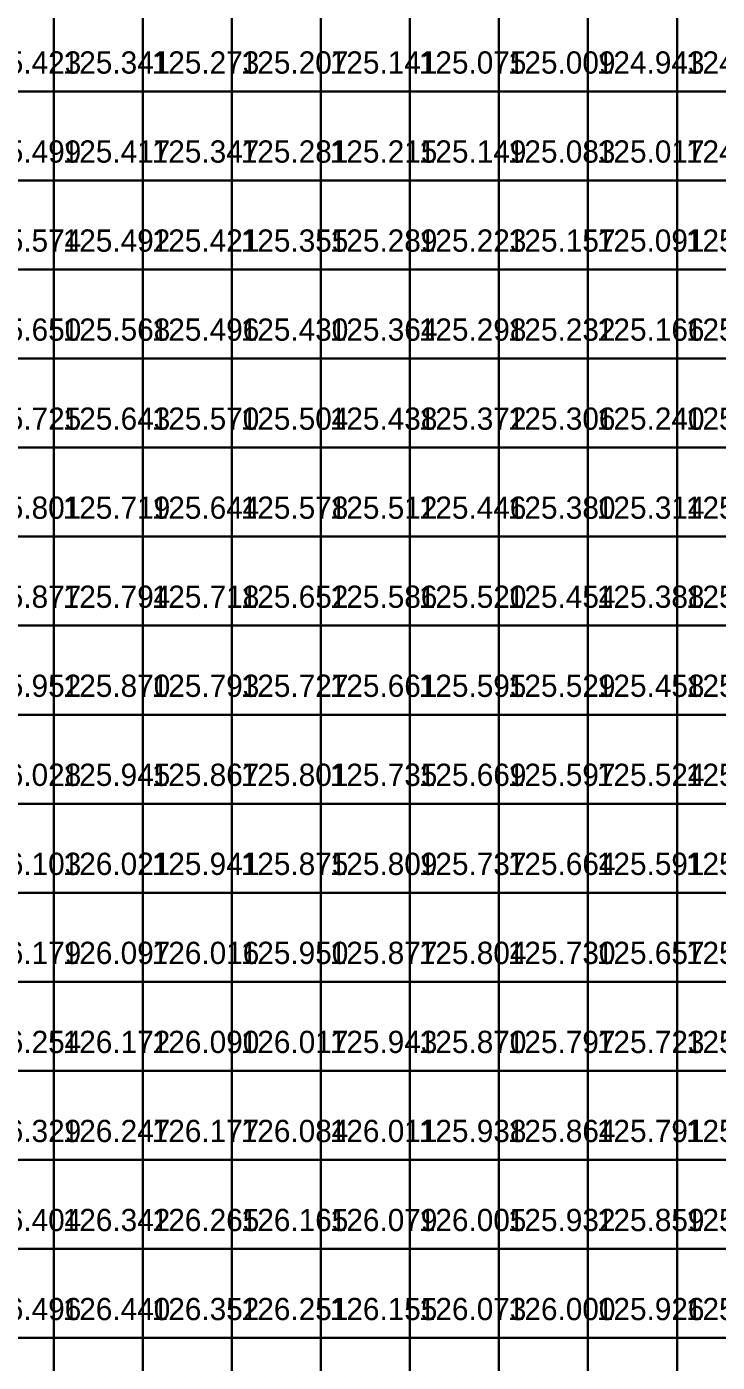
# Model space of a CAD drawing. Header units: metres. Extents: x 287857 to 287978, y 62957 to 63018.
# Drawn here: x 287932.62 to 287940.38, y 62987.56 to 63002.56 of the extents above; entities that cross this region are included whole.
import ezdxf

# ---------------------------------------------------------------- set-up
doc = ezdxf.new("R2010")
doc.units = ezdxf.units.M
for name, color, linetype, true_color in [('SURVEY-INTERP', 7, 'Continuous', 0x94a3b8), ('SURVEY-LEVEL-TXT', 7, 'Continuous', 0x4ade80), ('SURVEY-REAL', 7, 'Continuous', 0x4ade80)]:
    doc.layers.add(name, color=color, linetype=linetype, true_color=true_color)

msp = doc.modelspace()

# ---------------------------------------------------------------- linework, layer by layer
at = {"layer": 'SURVEY-INTERP'}
for points in [[(287931.925, 63001.831, 125.423), (287932.925, 63001.831, 125.423), (287932.925, 63002.831, 125.423), (287931.925, 63002.831, 125.423), (287931.925, 63001.831, 125.423)], [(287932.925, 63001.831, 125.341), (287933.925, 63001.831, 125.341), (287933.925, 63002.831, 125.341), (287932.925, 63002.831, 125.341), (287932.925, 63001.831, 125.341)], [(287933.925, 63001.831, 125.273), (287934.925, 63001.831, 125.273), (287934.925, 63002.831, 125.273), (287933.925, 63002.831, 125.273), (287933.925, 63001.831, 125.273)], [(287934.925, 63001.831, 125.207), (287935.925, 63001.831, 125.207), (287935.925, 63002.831, 125.207), (287934.925, 63002.831, 125.207), (287934.925, 63001.831, 125.207)], [(287935.925, 63001.831, 125.141), (287936.925, 63001.831, 125.141), (287936.925, 63002.831, 125.141), (287935.925, 63002.831, 125.141), (287935.925, 63001.831, 125.141)], [(287936.925, 63001.831, 125.075), (287937.925, 63001.831, 125.075), (287937.925, 63002.831, 125.075), (287936.925, 63002.831, 125.075), (287936.925, 63001.831, 125.075)], [(287937.925, 63001.831, 125.009), (287938.925, 63001.831, 125.009), (287938.925, 63002.831, 125.009), (287937.925, 63002.831, 125.009), (287937.925, 63001.831, 125.009)], [(287938.925, 63001.831, 124.943), (287939.925, 63001.831, 124.943), (287939.925, 63002.831, 124.943), (287938.925, 63002.831, 124.943), (287938.925, 63001.831, 124.943)], [(287939.925, 63001.831, 124.877), (287940.925, 63001.831, 124.877), (287940.925, 63002.831, 124.877), (287939.925, 63002.831, 124.877), (287939.925, 63001.831, 124.877)], [(287931.925, 63000.831, 125.499), (287932.925, 63000.831, 125.499), (287932.925, 63001.831, 125.499), (287931.925, 63001.831, 125.499), (287931.925, 63000.831, 125.499)], [(287932.925, 63000.831, 125.417), (287933.925, 63000.831, 125.417), (287933.925, 63001.831, 125.417), (287932.925, 63001.831, 125.417), (287932.925, 63000.831, 125.417)], [(287933.925, 63000.831, 125.347), (287934.925, 63000.831, 125.347), (287934.925, 63001.831, 125.347), (287933.925, 63001.831, 125.347), (287933.925, 63000.831, 125.347)], [(287934.925, 63000.831, 125.281), (287935.925, 63000.831, 125.281), (287935.925, 63001.831, 125.281), (287934.925, 63001.831, 125.281), (287934.925, 63000.831, 125.281)], [(287935.925, 63000.831, 125.215), (287936.925, 63000.831, 125.215), (287936.925, 63001.831, 125.215), (287935.925, 63001.831, 125.215), (287935.925, 63000.831, 125.215)], [(287936.925, 63000.831, 125.149), (287937.925, 63000.831, 125.149), (287937.925, 63001.831, 125.149), (287936.925, 63001.831, 125.149), (287936.925, 63000.831, 125.149)], [(287937.925, 63000.831, 125.083), (287938.925, 63000.831, 125.083), (287938.925, 63001.831, 125.083), (287937.925, 63001.831, 125.083), (287937.925, 63000.831, 125.083)], [(287938.925, 63000.831, 125.017), (287939.925, 63000.831, 125.017), (287939.925, 63001.831, 125.017), (287938.925, 63001.831, 125.017), (287938.925, 63000.831, 125.017)], [(287939.925, 63000.831, 124.951), (287940.925, 63000.831, 124.951), (287940.925, 63001.831, 124.951), (287939.925, 63001.831, 124.951), (287939.925, 63000.831, 124.951)], [(287931.925, 62999.831, 125.574), (287932.925, 62999.831, 125.574), (287932.925, 63000.831, 125.574), (287931.925, 63000.831, 125.574), (287931.925, 62999.831, 125.574)], [(287932.925, 62999.831, 125.492), (287933.925, 62999.831, 125.492), (287933.925, 63000.831, 125.492), (287932.925, 63000.831, 125.492), (287932.925, 62999.831, 125.492)], [(287933.925, 62999.831, 125.421), (287934.925, 62999.831, 125.421), (287934.925, 63000.831, 125.421), (287933.925, 63000.831, 125.421), (287933.925, 62999.831, 125.421)], [(287934.925, 62999.831, 125.355), (287935.925, 62999.831, 125.355), (287935.925, 63000.831, 125.355), (287934.925, 63000.831, 125.355), (287934.925, 62999.831, 125.355)], [(287935.925, 62999.831, 125.289), (287936.925, 62999.831, 125.289), (287936.925, 63000.831, 125.289), (287935.925, 63000.831, 125.289), (287935.925, 62999.831, 125.289)], [(287936.925, 62999.831, 125.223), (287937.925, 62999.831, 125.223), (287937.925, 63000.831, 125.223), (287936.925, 63000.831, 125.223), (287936.925, 62999.831, 125.223)], [(287937.925, 62999.831, 125.157), (287938.925, 62999.831, 125.157), (287938.925, 63000.831, 125.157), (287937.925, 63000.831, 125.157), (287937.925, 62999.831, 125.157)], [(287938.925, 62999.831, 125.091), (287939.925, 62999.831, 125.091), (287939.925, 63000.831, 125.091), (287938.925, 63000.831, 125.091), (287938.925, 62999.831, 125.091)], [(287939.925, 62999.831, 125.025), (287940.925, 62999.831, 125.025), (287940.925, 63000.831, 125.025), (287939.925, 63000.831, 125.025), (287939.925, 62999.831, 125.025)], [(287931.925, 62998.831, 125.65), (287932.925, 62998.831, 125.65), (287932.925, 62999.831, 125.65), (287931.925, 62999.831, 125.65), (287931.925, 62998.831, 125.65)], [(287932.925, 62998.831, 125.568), (287933.925, 62998.831, 125.568), (287933.925, 62999.831, 125.568), (287932.925, 62999.831, 125.568), (287932.925, 62998.831, 125.568)], [(287933.925, 62998.831, 125.496), (287934.925, 62998.831, 125.496), (287934.925, 62999.831, 125.496), (287933.925, 62999.831, 125.496), (287933.925, 62998.831, 125.496)], [(287934.925, 62998.831, 125.43), (287935.925, 62998.831, 125.43), (287935.925, 62999.831, 125.43), (287934.925, 62999.831, 125.43), (287934.925, 62998.831, 125.43)], [(287935.925, 62998.831, 125.364), (287936.925, 62998.831, 125.364), (287936.925, 62999.831, 125.364), (287935.925, 62999.831, 125.364), (287935.925, 62998.831, 125.364)], [(287936.925, 62998.831, 125.298), (287937.925, 62998.831, 125.298), (287937.925, 62999.831, 125.298), (287936.925, 62999.831, 125.298), (287936.925, 62998.831, 125.298)], [(287937.925, 62998.831, 125.232), (287938.925, 62998.831, 125.232), (287938.925, 62999.831, 125.232), (287937.925, 62999.831, 125.232), (287937.925, 62998.831, 125.232)], [(287938.925, 62998.831, 125.166), (287939.925, 62998.831, 125.166), (287939.925, 62999.831, 125.166), (287938.925, 62999.831, 125.166), (287938.925, 62998.831, 125.166)], [(287939.925, 62998.831, 125.1), (287940.925, 62998.831, 125.1), (287940.925, 62999.831, 125.1), (287939.925, 62999.831, 125.1), (287939.925, 62998.831, 125.1)], [(287931.925, 62997.831, 125.725), (287932.925, 62997.831, 125.725), (287932.925, 62998.831, 125.725), (287931.925, 62998.831, 125.725), (287931.925, 62997.831, 125.725)], [(287932.925, 62997.831, 125.643), (287933.925, 62997.831, 125.643), (287933.925, 62998.831, 125.643), (287932.925, 62998.831, 125.643), (287932.925, 62997.831, 125.643)], [(287933.925, 62997.831, 125.57), (287934.925, 62997.831, 125.57), (287934.925, 62998.831, 125.57), (287933.925, 62998.831, 125.57), (287933.925, 62997.831, 125.57)], [(287934.925, 62997.831, 125.504), (287935.925, 62997.831, 125.504), (287935.925, 62998.831, 125.504), (287934.925, 62998.831, 125.504), (287934.925, 62997.831, 125.504)], [(287935.925, 62997.831, 125.438), (287936.925, 62997.831, 125.438), (287936.925, 62998.831, 125.438), (287935.925, 62998.831, 125.438), (287935.925, 62997.831, 125.438)], [(287936.925, 62997.831, 125.372), (287937.925, 62997.831, 125.372), (287937.925, 62998.831, 125.372), (287936.925, 62998.831, 125.372), (287936.925, 62997.831, 125.372)], [(287937.925, 62997.831, 125.306), (287938.925, 62997.831, 125.306), (287938.925, 62998.831, 125.306), (287937.925, 62998.831, 125.306), (287937.925, 62997.831, 125.306)], [(287938.925, 62997.831, 125.24), (287939.925, 62997.831, 125.24), (287939.925, 62998.831, 125.24), (287938.925, 62998.831, 125.24), (287938.925, 62997.831, 125.24)], [(287939.925, 62997.831, 125.174), (287940.925, 62997.831, 125.174), (287940.925, 62998.831, 125.174), (287939.925, 62998.831, 125.174), (287939.925, 62997.831, 125.174)], [(287931.925, 62996.831, 125.801), (287932.925, 62996.831, 125.801), (287932.925, 62997.831, 125.801), (287931.925, 62997.831, 125.801), (287931.925, 62996.831, 125.801)], [(287932.925, 62996.831, 125.719), (287933.925, 62996.831, 125.719), (287933.925, 62997.831, 125.719), (287932.925, 62997.831, 125.719), (287932.925, 62996.831, 125.719)], [(287933.925, 62996.831, 125.644), (287934.925, 62996.831, 125.644), (287934.925, 62997.831, 125.644), (287933.925, 62997.831, 125.644), (287933.925, 62996.831, 125.644)], [(287934.925, 62996.831, 125.578), (287935.925, 62996.831, 125.578), (287935.925, 62997.831, 125.578), (287934.925, 62997.831, 125.578), (287934.925, 62996.831, 125.578)], [(287935.925, 62996.831, 125.512), (287936.925, 62996.831, 125.512), (287936.925, 62997.831, 125.512), (287935.925, 62997.831, 125.512), (287935.925, 62996.831, 125.512)], [(287936.925, 62996.831, 125.446), (287937.925, 62996.831, 125.446), (287937.925, 62997.831, 125.446), (287936.925, 62997.831, 125.446), (287936.925, 62996.831, 125.446)], [(287937.925, 62996.831, 125.38), (287938.925, 62996.831, 125.38), (287938.925, 62997.831, 125.38), (287937.925, 62997.831, 125.38), (287937.925, 62996.831, 125.38)], [(287938.925, 62996.831, 125.314), (287939.925, 62996.831, 125.314), (287939.925, 62997.831, 125.314), (287938.925, 62997.831, 125.314), (287938.925, 62996.831, 125.314)], [(287939.925, 62996.831, 125.248), (287940.925, 62996.831, 125.248), (287940.925, 62997.831, 125.248), (287939.925, 62997.831, 125.248), (287939.925, 62996.831, 125.248)], [(287931.925, 62995.831, 125.877), (287932.925, 62995.831, 125.877), (287932.925, 62996.831, 125.877), (287931.925, 62996.831, 125.877), (287931.925, 62995.831, 125.877)], [(287932.925, 62995.831, 125.794), (287933.925, 62995.831, 125.794), (287933.925, 62996.831, 125.794), (287932.925, 62996.831, 125.794), (287932.925, 62995.831, 125.794)], [(287933.925, 62995.831, 125.718), (287934.925, 62995.831, 125.718), (287934.925, 62996.831, 125.718), (287933.925, 62996.831, 125.718), (287933.925, 62995.831, 125.718)], [(287934.925, 62995.831, 125.652), (287935.925, 62995.831, 125.652), (287935.925, 62996.831, 125.652), (287934.925, 62996.831, 125.652), (287934.925, 62995.831, 125.652)], [(287935.925, 62995.831, 125.586), (287936.925, 62995.831, 125.586), (287936.925, 62996.831, 125.586), (287935.925, 62996.831, 125.586), (287935.925, 62995.831, 125.586)], [(287936.925, 62995.831, 125.52), (287937.925, 62995.831, 125.52), (287937.925, 62996.831, 125.52), (287936.925, 62996.831, 125.52), (287936.925, 62995.831, 125.52)], [(287937.925, 62995.831, 125.454), (287938.925, 62995.831, 125.454), (287938.925, 62996.831, 125.454), (287937.925, 62996.831, 125.454), (287937.925, 62995.831, 125.454)], [(287938.925, 62995.831, 125.388), (287939.925, 62995.831, 125.388), (287939.925, 62996.831, 125.388), (287938.925, 62996.831, 125.388), (287938.925, 62995.831, 125.388)], [(287939.925, 62995.831, 125.318), (287940.925, 62995.831, 125.318), (287940.925, 62996.831, 125.318), (287939.925, 62996.831, 125.318), (287939.925, 62995.831, 125.318)], [(287931.925, 62994.831, 125.952), (287932.925, 62994.831, 125.952), (287932.925, 62995.831, 125.952), (287931.925, 62995.831, 125.952), (287931.925, 62994.831, 125.952)], [(287932.925, 62994.831, 125.87), (287933.925, 62994.831, 125.87), (287933.925, 62995.831, 125.87), (287932.925, 62995.831, 125.87), (287932.925, 62994.831, 125.87)], [(287933.925, 62994.831, 125.793), (287934.925, 62994.831, 125.793), (287934.925, 62995.831, 125.793), (287933.925, 62995.831, 125.793), (287933.925, 62994.831, 125.793)], [(287934.925, 62994.831, 125.727), (287935.925, 62994.831, 125.727), (287935.925, 62995.831, 125.727), (287934.925, 62995.831, 125.727), (287934.925, 62994.831, 125.727)], [(287935.925, 62994.831, 125.661), (287936.925, 62994.831, 125.661), (287936.925, 62995.831, 125.661), (287935.925, 62995.831, 125.661), (287935.925, 62994.831, 125.661)], [(287936.925, 62994.831, 125.595), (287937.925, 62994.831, 125.595), (287937.925, 62995.831, 125.595), (287936.925, 62995.831, 125.595), (287936.925, 62994.831, 125.595)], [(287937.925, 62994.831, 125.529), (287938.925, 62994.831, 125.529), (287938.925, 62995.831, 125.529), (287937.925, 62995.831, 125.529), (287937.925, 62994.831, 125.529)], [(287938.925, 62994.831, 125.458), (287939.925, 62994.831, 125.458), (287939.925, 62995.831, 125.458), (287938.925, 62995.831, 125.458), (287938.925, 62994.831, 125.458)], [(287939.925, 62994.831, 125.384), (287940.925, 62994.831, 125.384), (287940.925, 62995.831, 125.384), (287939.925, 62995.831, 125.384), (287939.925, 62994.831, 125.384)], [(287931.925, 62993.831, 126.028), (287932.925, 62993.831, 126.028), (287932.925, 62994.831, 126.028), (287931.925, 62994.831, 126.028), (287931.925, 62993.831, 126.028)], [(287932.925, 62993.831, 125.945), (287933.925, 62993.831, 125.945), (287933.925, 62994.831, 125.945), (287932.925, 62994.831, 125.945), (287932.925, 62993.831, 125.945)], [(287933.925, 62993.831, 125.867), (287934.925, 62993.831, 125.867), (287934.925, 62994.831, 125.867), (287933.925, 62994.831, 125.867), (287933.925, 62993.831, 125.867)], [(287934.925, 62993.831, 125.801), (287935.925, 62993.831, 125.801), (287935.925, 62994.831, 125.801), (287934.925, 62994.831, 125.801), (287934.925, 62993.831, 125.801)], [(287935.925, 62993.831, 125.735), (287936.925, 62993.831, 125.735), (287936.925, 62994.831, 125.735), (287935.925, 62994.831, 125.735), (287935.925, 62993.831, 125.735)], [(287936.925, 62993.831, 125.669), (287937.925, 62993.831, 125.669), (287937.925, 62994.831, 125.669), (287936.925, 62994.831, 125.669), (287936.925, 62993.831, 125.669)], [(287937.925, 62993.831, 125.597), (287938.925, 62993.831, 125.597), (287938.925, 62994.831, 125.597), (287937.925, 62994.831, 125.597), (287937.925, 62993.831, 125.597)], [(287938.925, 62993.831, 125.524), (287939.925, 62993.831, 125.524), (287939.925, 62994.831, 125.524), (287938.925, 62994.831, 125.524), (287938.925, 62993.831, 125.524)], [(287939.925, 62993.831, 125.451), (287940.925, 62993.831, 125.451), (287940.925, 62994.831, 125.451), (287939.925, 62994.831, 125.451), (287939.925, 62993.831, 125.451)], [(287931.925, 62992.831, 126.103), (287932.925, 62992.831, 126.103), (287932.925, 62993.831, 126.103), (287931.925, 62993.831, 126.103), (287931.925, 62992.831, 126.103)], [(287932.925, 62992.831, 126.021), (287933.925, 62992.831, 126.021), (287933.925, 62993.831, 126.021), (287932.925, 62993.831, 126.021), (287932.925, 62992.831, 126.021)], [(287933.925, 62992.831, 125.941), (287934.925, 62992.831, 125.941), (287934.925, 62993.831, 125.941), (287933.925, 62993.831, 125.941), (287933.925, 62992.831, 125.941)], [(287934.925, 62992.831, 125.875), (287935.925, 62992.831, 125.875), (287935.925, 62993.831, 125.875), (287934.925, 62993.831, 125.875), (287934.925, 62992.831, 125.875)], [(287935.925, 62992.831, 125.809), (287936.925, 62992.831, 125.809), (287936.925, 62993.831, 125.809), (287935.925, 62993.831, 125.809), (287935.925, 62992.831, 125.809)], [(287936.925, 62992.831, 125.737), (287937.925, 62992.831, 125.737), (287937.925, 62993.831, 125.737), (287936.925, 62993.831, 125.737), (287936.925, 62992.831, 125.737)], [(287937.925, 62992.831, 125.664), (287938.925, 62992.831, 125.664), (287938.925, 62993.831, 125.664), (287937.925, 62993.831, 125.664), (287937.925, 62992.831, 125.664)], [(287938.925, 62992.831, 125.591), (287939.925, 62992.831, 125.591), (287939.925, 62993.831, 125.591), (287938.925, 62993.831, 125.591), (287938.925, 62992.831, 125.591)], [(287939.925, 62992.831, 125.517), (287940.925, 62992.831, 125.517), (287940.925, 62993.831, 125.517), (287939.925, 62993.831, 125.517), (287939.925, 62992.831, 125.517)], [(287931.925, 62991.831, 126.179), (287932.925, 62991.831, 126.179), (287932.925, 62992.831, 126.179), (287931.925, 62992.831, 126.179), (287931.925, 62991.831, 126.179)], [(287932.925, 62991.831, 126.097), (287933.925, 62991.831, 126.097), (287933.925, 62992.831, 126.097), (287932.925, 62992.831, 126.097), (287932.925, 62991.831, 126.097)], [(287933.925, 62991.831, 126.016), (287934.925, 62991.831, 126.016), (287934.925, 62992.831, 126.016), (287933.925, 62992.831, 126.016), (287933.925, 62991.831, 126.016)], [(287934.925, 62991.831, 125.95), (287935.925, 62991.831, 125.95), (287935.925, 62992.831, 125.95), (287934.925, 62992.831, 125.95), (287934.925, 62991.831, 125.95)], [(287935.925, 62991.831, 125.877), (287936.925, 62991.831, 125.877), (287936.925, 62992.831, 125.877), (287935.925, 62992.831, 125.877), (287935.925, 62991.831, 125.877)], [(287936.925, 62991.831, 125.804), (287937.925, 62991.831, 125.804), (287937.925, 62992.831, 125.804), (287936.925, 62992.831, 125.804), (287936.925, 62991.831, 125.804)], [(287937.925, 62991.831, 125.73), (287938.925, 62991.831, 125.73), (287938.925, 62992.831, 125.73), (287937.925, 62992.831, 125.73), (287937.925, 62991.831, 125.73)], [(287938.925, 62991.831, 125.657), (287939.925, 62991.831, 125.657), (287939.925, 62992.831, 125.657), (287938.925, 62992.831, 125.657), (287938.925, 62991.831, 125.657)], [(287939.925, 62991.831, 125.584), (287940.925, 62991.831, 125.584), (287940.925, 62992.831, 125.584), (287939.925, 62992.831, 125.584), (287939.925, 62991.831, 125.584)], [(287931.925, 62990.831, 126.254), (287932.925, 62990.831, 126.254), (287932.925, 62991.831, 126.254), (287931.925, 62991.831, 126.254), (287931.925, 62990.831, 126.254)], [(287932.925, 62990.831, 126.172), (287933.925, 62990.831, 126.172), (287933.925, 62991.831, 126.172), (287932.925, 62991.831, 126.172), (287932.925, 62990.831, 126.172)], [(287934.925, 62990.831, 126.017), (287935.925, 62990.831, 126.017), (287935.925, 62991.831, 126.017), (287934.925, 62991.831, 126.017), (287934.925, 62990.831, 126.017)], [(287935.925, 62990.831, 125.943), (287936.925, 62990.831, 125.943), (287936.925, 62991.831, 125.943), (287935.925, 62991.831, 125.943), (287935.925, 62990.831, 125.943)], [(287936.925, 62990.831, 125.87), (287937.925, 62990.831, 125.87), (287937.925, 62991.831, 125.87), (287936.925, 62991.831, 125.87), (287936.925, 62990.831, 125.87)], [(287937.925, 62990.831, 125.797), (287938.925, 62990.831, 125.797), (287938.925, 62991.831, 125.797), (287937.925, 62991.831, 125.797), (287937.925, 62990.831, 125.797)], [(287938.925, 62990.831, 125.723), (287939.925, 62990.831, 125.723), (287939.925, 62991.831, 125.723), (287938.925, 62991.831, 125.723), (287938.925, 62990.831, 125.723)], [(287939.925, 62990.831, 125.65), (287940.925, 62990.831, 125.65), (287940.925, 62991.831, 125.65), (287939.925, 62991.831, 125.65), (287939.925, 62990.831, 125.65)], [(287931.925, 62989.831, 126.329), (287932.925, 62989.831, 126.329), (287932.925, 62990.831, 126.329), (287931.925, 62990.831, 126.329), (287931.925, 62989.831, 126.329)], [(287932.925, 62989.831, 126.247), (287933.925, 62989.831, 126.247), (287933.925, 62990.831, 126.247), (287932.925, 62990.831, 126.247), (287932.925, 62989.831, 126.247)], [(287933.925, 62989.831, 126.177), (287934.925, 62989.831, 126.177), (287934.925, 62990.831, 126.177), (287933.925, 62990.831, 126.177), (287933.925, 62989.831, 126.177)], [(287934.925, 62989.831, 126.084), (287935.925, 62989.831, 126.084), (287935.925, 62990.831, 126.084), (287934.925, 62990.831, 126.084), (287934.925, 62989.831, 126.084)], [(287935.925, 62989.831, 126.011), (287936.925, 62989.831, 126.011), (287936.925, 62990.831, 126.011), (287935.925, 62990.831, 126.011), (287935.925, 62989.831, 126.011)], [(287936.925, 62989.831, 125.938), (287937.925, 62989.831, 125.938), (287937.925, 62990.831, 125.938), (287936.925, 62990.831, 125.938), (287936.925, 62989.831, 125.938)], [(287937.925, 62989.831, 125.864), (287938.925, 62989.831, 125.864), (287938.925, 62990.831, 125.864), (287937.925, 62990.831, 125.864), (287937.925, 62989.831, 125.864)], [(287938.925, 62989.831, 125.791), (287939.925, 62989.831, 125.791), (287939.925, 62990.831, 125.791), (287938.925, 62990.831, 125.791), (287938.925, 62989.831, 125.791)], [(287939.925, 62989.831, 125.718), (287940.925, 62989.831, 125.718), (287940.925, 62990.831, 125.718), (287939.925, 62990.831, 125.718), (287939.925, 62989.831, 125.718)], [(287931.925, 62988.831, 126.404), (287932.925, 62988.831, 126.404), (287932.925, 62989.831, 126.404), (287931.925, 62989.831, 126.404), (287931.925, 62988.831, 126.404)], [(287932.925, 62988.831, 126.342), (287933.925, 62988.831, 126.342), (287933.925, 62989.831, 126.342), (287932.925, 62989.831, 126.342), (287932.925, 62988.831, 126.342)], [(287933.925, 62988.831, 126.265), (287934.925, 62988.831, 126.265), (287934.925, 62989.831, 126.265), (287933.925, 62989.831, 126.265), (287933.925, 62988.831, 126.265)], [(287934.925, 62988.831, 126.165), (287935.925, 62988.831, 126.165), (287935.925, 62989.831, 126.165), (287934.925, 62989.831, 126.165), (287934.925, 62988.831, 126.165)], [(287935.925, 62988.831, 126.079), (287936.925, 62988.831, 126.079), (287936.925, 62989.831, 126.079), (287935.925, 62989.831, 126.079), (287935.925, 62988.831, 126.079)], [(287936.925, 62988.831, 126.005), (287937.925, 62988.831, 126.005), (287937.925, 62989.831, 126.005), (287936.925, 62989.831, 126.005), (287936.925, 62988.831, 126.005)], [(287937.925, 62988.831, 125.932), (287938.925, 62988.831, 125.932), (287938.925, 62989.831, 125.932), (287937.925, 62989.831, 125.932), (287937.925, 62988.831, 125.932)], [(287938.925, 62988.831, 125.859), (287939.925, 62988.831, 125.859), (287939.925, 62989.831, 125.859), (287938.925, 62989.831, 125.859), (287938.925, 62988.831, 125.859)], [(287939.925, 62988.831, 125.785), (287940.925, 62988.831, 125.785), (287940.925, 62989.831, 125.785), (287939.925, 62989.831, 125.785), (287939.925, 62988.831, 125.785)], [(287931.925, 62987.831, 126.496), (287932.925, 62987.831, 126.496), (287932.925, 62988.831, 126.496), (287931.925, 62988.831, 126.496), (287931.925, 62987.831, 126.496)], [(287932.925, 62987.831, 126.44), (287933.925, 62987.831, 126.44), (287933.925, 62988.831, 126.44), (287932.925, 62988.831, 126.44), (287932.925, 62987.831, 126.44)], [(287933.925, 62987.831, 126.352), (287934.925, 62987.831, 126.352), (287934.925, 62988.831, 126.352), (287933.925, 62988.831, 126.352), (287933.925, 62987.831, 126.352)], [(287934.925, 62987.831, 126.251), (287935.925, 62987.831, 126.251), (287935.925, 62988.831, 126.251), (287934.925, 62988.831, 126.251), (287934.925, 62987.831, 126.251)], [(287935.925, 62987.831, 126.155), (287936.925, 62987.831, 126.155), (287936.925, 62988.831, 126.155), (287935.925, 62988.831, 126.155), (287935.925, 62987.831, 126.155)], [(287936.925, 62987.831, 126.073), (287937.925, 62987.831, 126.073), (287937.925, 62988.831, 126.073), (287936.925, 62988.831, 126.073), (287936.925, 62987.831, 126.073)], [(287937.925, 62987.831, 126), (287938.925, 62987.831, 126), (287938.925, 62988.831, 126), (287937.925, 62988.831, 126), (287937.925, 62987.831, 126)], [(287938.925, 62987.831, 125.926), (287939.925, 62987.831, 125.926), (287939.925, 62988.831, 125.926), (287938.925, 62988.831, 125.926), (287938.925, 62987.831, 125.926)], [(287939.925, 62987.831, 125.853), (287940.925, 62987.831, 125.853), (287940.925, 62988.831, 125.853), (287939.925, 62988.831, 125.853), (287939.925, 62987.831, 125.853)], [(287931.925, 62986.831, 126.594), (287932.925, 62986.831, 126.594), (287932.925, 62987.831, 126.594), (287931.925, 62987.831, 126.594), (287931.925, 62986.831, 126.594)], [(287932.925, 62986.831, 126.538), (287933.925, 62986.831, 126.538), (287933.925, 62987.831, 126.538), (287932.925, 62987.831, 126.538), (287932.925, 62986.831, 126.538)], [(287933.925, 62986.831, 126.44), (287934.925, 62986.831, 126.44), (287934.925, 62987.831, 126.44), (287933.925, 62987.831, 126.44), (287933.925, 62986.831, 126.44)], [(287934.925, 62986.831, 126.337), (287935.925, 62986.831, 126.337), (287935.925, 62987.831, 126.337), (287934.925, 62987.831, 126.337), (287934.925, 62986.831, 126.337)], [(287935.925, 62986.831, 126.241), (287936.925, 62986.831, 126.241), (287936.925, 62987.831, 126.241), (287935.925, 62987.831, 126.241), (287935.925, 62986.831, 126.241)], [(287936.925, 62986.831, 126.145), (287937.925, 62986.831, 126.145), (287937.925, 62987.831, 126.145), (287936.925, 62987.831, 126.145), (287936.925, 62986.831, 126.145)], [(287937.925, 62986.831, 126.067), (287938.925, 62986.831, 126.067), (287938.925, 62987.831, 126.067), (287937.925, 62987.831, 126.067), (287937.925, 62986.831, 126.067)], [(287938.925, 62986.831, 125.994), (287939.925, 62986.831, 125.994), (287939.925, 62987.831, 125.994), (287938.925, 62987.831, 125.994), (287938.925, 62986.831, 125.994)], [(287939.925, 62986.831, 125.921), (287940.925, 62986.831, 125.921), (287940.925, 62987.831, 125.921), (287939.925, 62987.831, 125.921), (287939.925, 62986.831, 125.921)]]:
    msp.add_polyline3d(points, dxfattribs=at)
at = {"layer": 'SURVEY-REAL'}
msp.add_polyline3d([(287933.925, 62990.831, 126.09), (287934.925, 62990.831, 126.09), (287934.925, 62991.831, 126.09), (287933.925, 62991.831, 126.09), (287933.925, 62990.831, 126.09)], dxfattribs=at)

# ---------------------------------------------------------------- texts
at = {"layer": 'SURVEY-LEVEL-TXT'}
for s, p in [('125.423', (287932.025, 63002.031, 125.423)), ('125.341', (287933.025, 63002.031, 125.341)), ('125.273', (287934.025, 63002.031, 125.273)), ('125.207', (287935.025, 63002.031, 125.207)), ('125.141', (287936.025, 63002.031, 125.141)), ('125.075', (287937.025, 63002.031, 125.075)), ('125.009', (287938.025, 63002.031, 125.009)), ('124.943', (287939.025, 63002.031, 124.943)), ('124.877', (287940.025, 63002.031, 124.877)), ('125.499', (287932.025, 63001.031, 125.499)), ('125.417', (287933.025, 63001.031, 125.417)), ('125.347', (287934.025, 63001.031, 125.347)), ('125.281', (287935.025, 63001.031, 125.281)), ('125.215', (287936.025, 63001.031, 125.215)), ('125.149', (287937.025, 63001.031, 125.149)), ('125.083', (287938.025, 63001.031, 125.083)), ('125.017', (287939.025, 63001.031, 125.017)), ('124.951', (287940.025, 63001.031, 124.951)), ('125.574', (287932.025, 63000.031, 125.574)), ('125.492', (287933.025, 63000.031, 125.492)), ('125.421', (287934.025, 63000.031, 125.421)), ('125.355', (287935.025, 63000.031, 125.355)), ('125.289', (287936.025, 63000.031, 125.289)), ('125.223', (287937.025, 63000.031, 125.223)), ('125.157', (287938.025, 63000.031, 125.157)), ('125.091', (287939.025, 63000.031, 125.091)), ('125.025', (287940.025, 63000.031, 125.025)), ('125.650', (287932.025, 62999.031, 125.65)), ('125.568', (287933.025, 62999.031, 125.568)), ('125.496', (287934.025, 62999.031, 125.496)), ('125.430', (287935.025, 62999.031, 125.43)), ('125.364', (287936.025, 62999.031, 125.364)), ('125.298', (287937.025, 62999.031, 125.298)), ('125.232', (287938.025, 62999.031, 125.232)), ('125.166', (287939.025, 62999.031, 125.166)), ('125.100', (287940.025, 62999.031, 125.1)), ('125.725', (287932.025, 62998.031, 125.725)), ('125.643', (287933.025, 62998.031, 125.643)), ('125.570', (287934.025, 62998.031, 125.57)), ('125.504', (287935.025, 62998.031, 125.504)), ('125.438', (287936.025, 62998.031, 125.438)), ('125.372', (287937.025, 62998.031, 125.372)), ('125.306', (287938.025, 62998.031, 125.306)), ('125.240', (287939.025, 62998.031, 125.24)), ('125.174', (287940.025, 62998.031, 125.174)), ('125.801', (287932.025, 62997.031, 125.801)), ('125.719', (287933.025, 62997.031, 125.719)), ('125.644', (287934.025, 62997.031, 125.644)), ('125.578', (287935.025, 62997.031, 125.578)), ('125.512', (287936.025, 62997.031, 125.512)), ('125.446', (287937.025, 62997.031, 125.446)), ('125.380', (287938.025, 62997.031, 125.38)), ('125.314', (287939.025, 62997.031, 125.314)), ('125.248', (287940.025, 62997.031, 125.248)), ('125.877', (287932.025, 62996.031, 125.877)), ('125.794', (287933.025, 62996.031, 125.794)), ('125.718', (287934.025, 62996.031, 125.718)), ('125.652', (287935.025, 62996.031, 125.652)), ('125.586', (287936.025, 62996.031, 125.586)), ('125.520', (287937.025, 62996.031, 125.52)), ('125.454', (287938.025, 62996.031, 125.454)), ('125.388', (287939.025, 62996.031, 125.388)), ('125.318', (287940.025, 62996.031, 125.318)), ('125.952', (287932.025, 62995.031, 125.952)), ('125.870', (287933.025, 62995.031, 125.87)), ('125.793', (287934.025, 62995.031, 125.793)), ('125.727', (287935.025, 62995.031, 125.727)), ('125.661', (287936.025, 62995.031, 125.661)), ('125.595', (287937.025, 62995.031, 125.595)), ('125.529', (287938.025, 62995.031, 125.529)), ('125.458', (287939.025, 62995.031, 125.458)), ('125.384', (287940.025, 62995.031, 125.384)), ('126.028', (287932.025, 62994.031, 126.028)), ('125.945', (287933.025, 62994.031, 125.945)), ('125.867', (287934.025, 62994.031, 125.867)), ('125.801', (287935.025, 62994.031, 125.801)), ('125.735', (287936.025, 62994.031, 125.735)), ('125.669', (287937.025, 62994.031, 125.669)), ('125.597', (287938.025, 62994.031, 125.597)), ('125.524', (287939.025, 62994.031, 125.524)), ('125.451', (287940.025, 62994.031, 125.451)), ('126.103', (287932.025, 62993.031, 126.103)), ('126.021', (287933.025, 62993.031, 126.021)), ('125.941', (287934.025, 62993.031, 125.941)), ('125.875', (287935.025, 62993.031, 125.875)), ('125.809', (287936.025, 62993.031, 125.809)), ('125.737', (287937.025, 62993.031, 125.737)), ('125.664', (287938.025, 62993.031, 125.664)), ('125.591', (287939.025, 62993.031, 125.591)), ('125.517', (287940.025, 62993.031, 125.517)), ('126.179', (287932.025, 62992.031, 126.179)), ('126.097', (287933.025, 62992.031, 126.097)), ('126.016', (287934.025, 62992.031, 126.016)), ('125.950', (287935.025, 62992.031, 125.95)), ('125.877', (287936.025, 62992.031, 125.877)), ('125.804', (287937.025, 62992.031, 125.804)), ('125.730', (287938.025, 62992.031, 125.73)), ('125.657', (287939.025, 62992.031, 125.657)), ('125.584', (287940.025, 62992.031, 125.584)), ('126.254', (287932.025, 62991.031, 126.254)), ('126.172', (287933.025, 62991.031, 126.172)), ('126.090', (287934.025, 62991.031, 126.09)), ('126.017', (287935.025, 62991.031, 126.017)), ('125.943', (287936.025, 62991.031, 125.943)), ('125.870', (287937.025, 62991.031, 125.87)), ('125.797', (287938.025, 62991.031, 125.797)), ('125.723', (287939.025, 62991.031, 125.723)), ('125.650', (287940.025, 62991.031, 125.65)), ('126.329', (287932.025, 62990.031, 126.329)), ('126.247', (287933.025, 62990.031, 126.247)), ('126.177', (287934.025, 62990.031, 126.177)), ('126.084', (287935.025, 62990.031, 126.084)), ('126.011', (287936.025, 62990.031, 126.011)), ('125.938', (287937.025, 62990.031, 125.938)), ('125.864', (287938.025, 62990.031, 125.864)), ('125.791', (287939.025, 62990.031, 125.791)), ('125.718', (287940.025, 62990.031, 125.718)), ('126.404', (287932.025, 62989.031, 126.404)), ('126.342', (287933.025, 62989.031, 126.342)), ('126.265', (287934.025, 62989.031, 126.265)), ('126.165', (287935.025, 62989.031, 126.165)), ('126.079', (287936.025, 62989.031, 126.079)), ('126.005', (287937.025, 62989.031, 126.005)), ('125.932', (287938.025, 62989.031, 125.932)), ('125.859', (287939.025, 62989.031, 125.859)), ('125.785', (287940.025, 62989.031, 125.785)), ('126.496', (287932.025, 62988.031, 126.496)), ('126.440', (287933.025, 62988.031, 126.44)), ('126.352', (287934.025, 62988.031, 126.352)), ('126.251', (287935.025, 62988.031, 126.251)), ('126.155', (287936.025, 62988.031, 126.155)), ('126.073', (287937.025, 62988.031, 126.073)), ('126.000', (287938.025, 62988.031, 126)), ('125.926', (287939.025, 62988.031, 125.926)), ('125.853', (287940.025, 62988.031, 125.853))]:
    msp.add_text(s, height=0.25, dxfattribs=at).set_placement(p)

doc.saveas('drawing.dxf')
